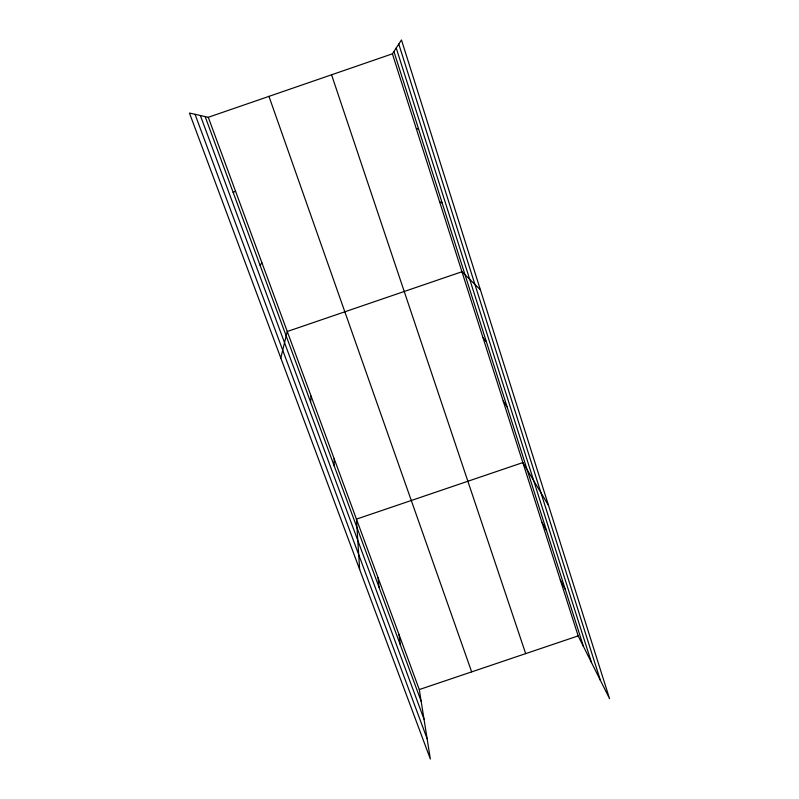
<?xml version="1.0" encoding="UTF-8"?>
<svg xmlns="http://www.w3.org/2000/svg" width="799" height="799" viewBox="0 0 799 799"><rect width="100%" height="100%" fill="white"/><g stroke="black" fill="none" stroke-linecap="round" stroke-linejoin="round"><path stroke-width="1.2" d="M310.581 401.997L311.091 396.114M280.799 358.022L287.26 331.505L461.942 271.74L480.389 289.777M260.144 265.468L261.862 262.621M392.409 53.823L401.468 39.95L609.547 698.636L578.156 635.894L392.409 53.823L208.279 117.293L189.453 113.059L430.351 759.05L419.295 689.567L208.279 117.293M233.148 192.399L235.555 191.261M419.295 689.567L578.156 635.894M416.419 129.068L418.496 128.669M439.58 201.668L442.187 203.036M482.916 337.458L486.441 341.972M503.21 401.038L507.145 406.941M548.494 505.377L522.846 462.581L356.444 519.14L359.65 569.467M541.862 522.176L546.536 530.586M560.289 579.914L565.293 589.462M195.036 114.317L427.115 738.715M205.143 116.584L421.163 701.322M200.359 115.515L423.999 719.13M268.963 96.369L471.66 671.879M331.565 74.796L525.672 653.622M396.214 47.99L591.51 662.591M393.907 51.516L583.46 646.501M398.771 44.065L600.359 680.279M398.991 634.526L400.449 645.252M378.057 577.737L379.066 587.375M334.142 458.626L334.172 465.847"/></g></svg>
